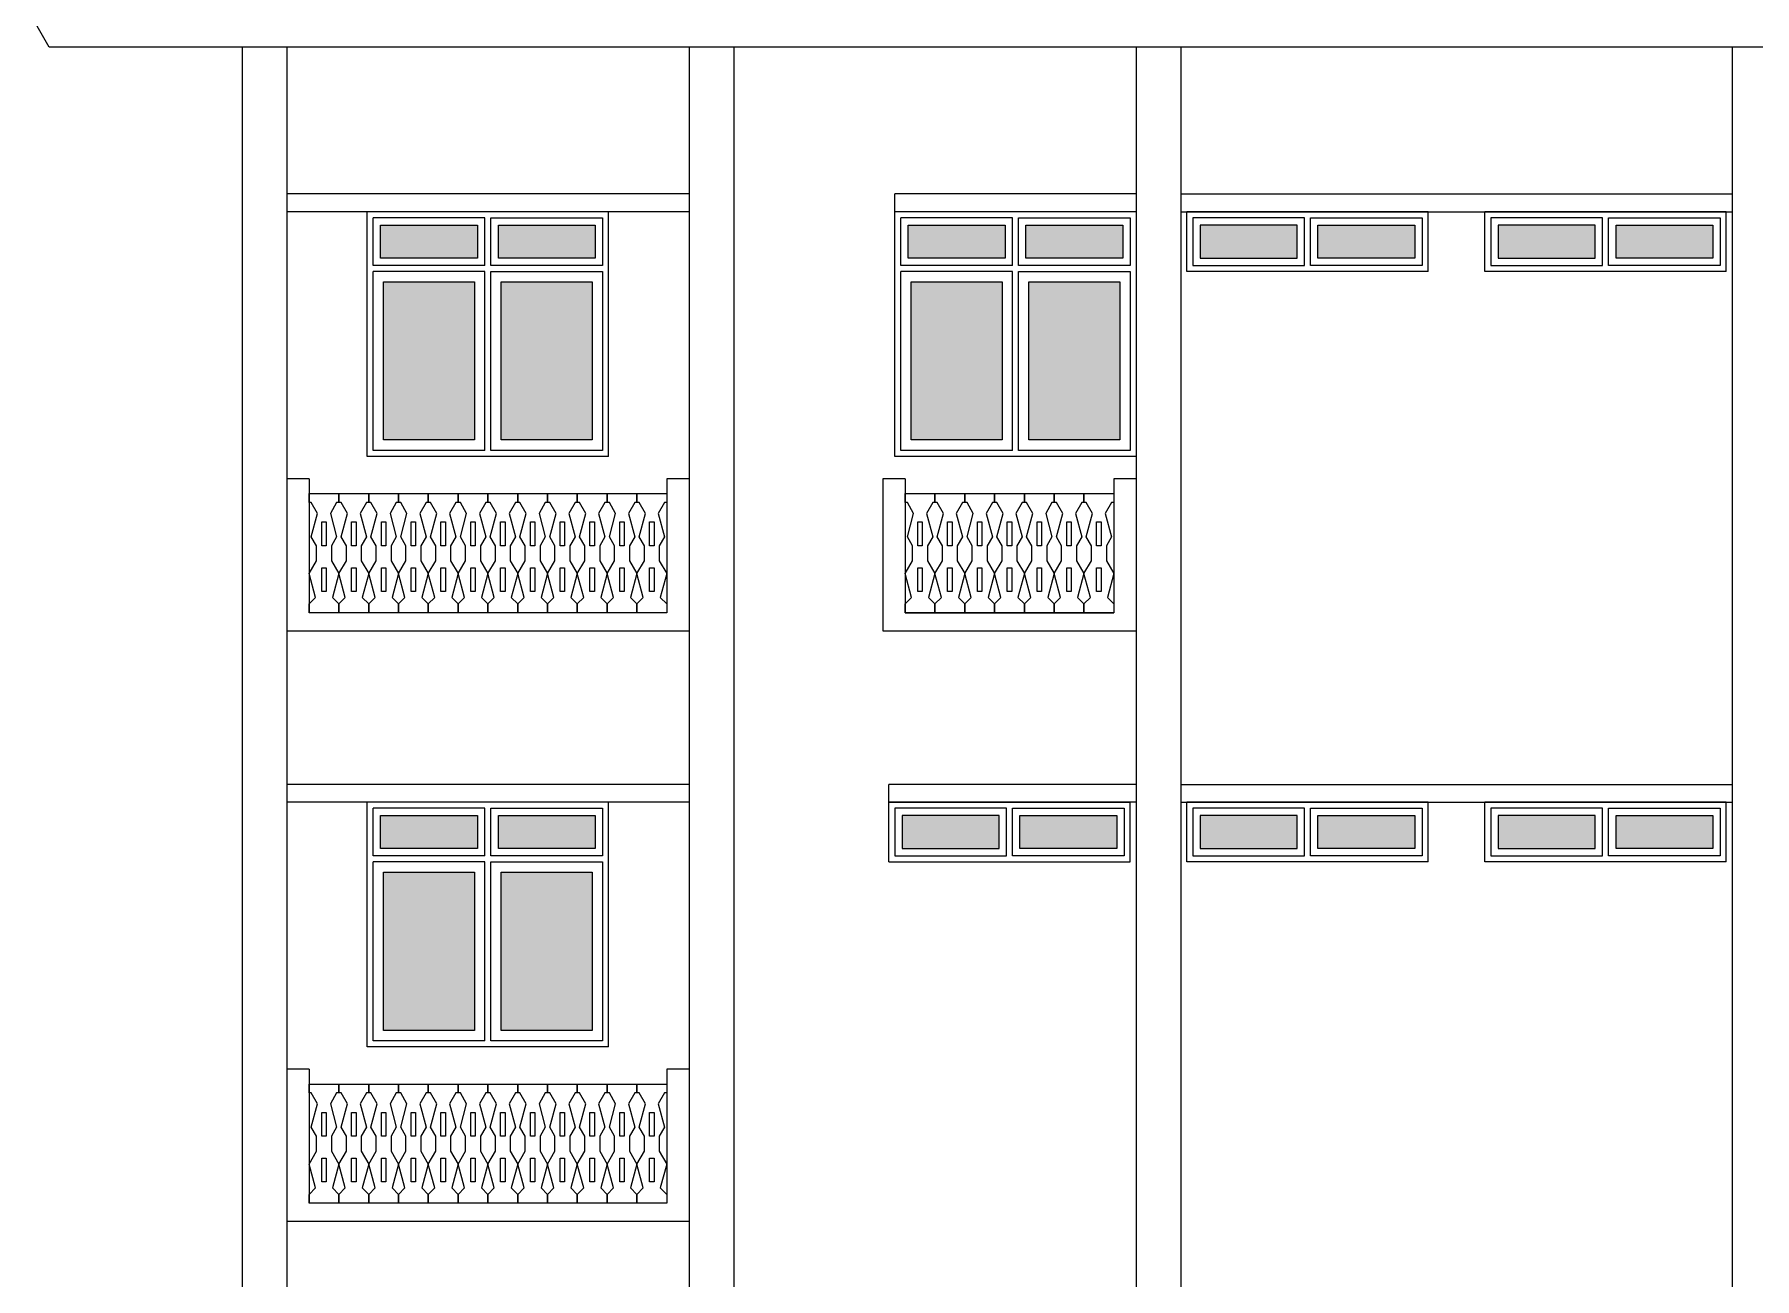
# Model space of a CAD drawing. Header units: millimetres. Extents: x -11 to 1625, y -267 to 180.
# Drawn here: x 1291.01 to 1302.55, y 158.32 to 166.66 of the extents above; entities that cross this region are included whole.
import ezdxf

# ---------------------------------------------------------------- set-up
doc = ezdxf.new("R2010")
doc.units = ezdxf.units.MM
for name, color, linetype, lineweight in [('ars', 11, 'Continuous', 5), ('kap', 71, 'Continuous', 15), ('kus', 63, 'Continuous', 15), ('lan', 7, 'Continuous', 15), ('sol kaca', 9, 'Continuous', 0), ('tem', 5, 'Continuous', 20)]:
    doc.layers.add(name, color=color, linetype=linetype, lineweight=lineweight)

msp = doc.modelspace()

# ---------------------------------------------------------------- hatches: boundary and pattern name
at = {"layer": 'sol kaca'}
h = msp.add_hatch(color=256, dxfattribs=at)
h.dxf.hatch_style = 1
h.paths.add_polyline_path([(1293.978823, 165.3838585), (1293.328823, 165.3838585), (1293.328823, 165.1638585), (1293.978823, 165.1638585)])
h.paths.add_polyline_path([(1294.768823, 165.3838585), (1294.118823, 165.3838585), (1294.118823, 165.1638585), (1294.768823, 165.1638585)])
h.paths.add_polyline_path([(1294.748823, 165.0038585), (1294.138823, 165.0038585), (1294.138823, 163.9438585), (1294.748823, 163.9438585)])
h.paths.add_polyline_path([(1293.958823, 165.0038585), (1293.348823, 165.0038585), (1293.348823, 163.9438585), (1293.958823, 163.9438585)])
h = msp.add_hatch(color=256, dxfattribs=at)
h.dxf.hatch_style = 1
h.paths.add_polyline_path([(1297.518823, 165.3838585), (1296.868823, 165.3838585), (1296.868823, 165.1638585), (1297.518823, 165.1638585)])
h.paths.add_polyline_path([(1298.308823, 165.3838585), (1297.658823, 165.3838585), (1297.658823, 165.1638585), (1298.308823, 165.1638585)])
h.paths.add_polyline_path([(1298.288823, 165.0038585), (1297.678823, 165.0038585), (1297.678823, 163.9438585), (1298.288823, 163.9438585)])
h.paths.add_polyline_path([(1297.498823, 165.0038585), (1296.888823, 165.0038585), (1296.888823, 163.9438585), (1297.498823, 163.9438585)])
h = msp.add_hatch(color=256, dxfattribs=at)
h.dxf.hatch_style = 1
h.paths.add_polyline_path([(1299.478823, 165.3838585), (1298.828823, 165.3838585), (1298.828823, 165.1638585), (1299.478823, 165.1638585)])
h.paths.add_polyline_path([(1300.268823, 165.3838585), (1299.618823, 165.3838585), (1299.618823, 165.1638585), (1300.268823, 165.1638585)])
h = msp.add_hatch(color=256, dxfattribs=at)
h.dxf.hatch_style = 1
h.paths.add_polyline_path([(1301.478823, 165.3838585), (1300.828823, 165.3838585), (1300.828823, 165.1638585), (1301.478823, 165.1638585)])
h.paths.add_polyline_path([(1302.268823, 165.3838585), (1301.618823, 165.3838585), (1301.618823, 165.1638585), (1302.268823, 165.1638585)])
h = msp.add_hatch(color=256, dxfattribs=at)
h.dxf.hatch_style = 1
h.paths.add_polyline_path([(1293.978823, 161.4238585), (1293.328823, 161.4238585), (1293.328823, 161.2038585), (1293.978823, 161.2038585)])
h.paths.add_polyline_path([(1294.768823, 161.4238585), (1294.118823, 161.4238585), (1294.118823, 161.2038585), (1294.768823, 161.2038585)])
h.paths.add_polyline_path([(1294.748823, 161.0438585), (1294.138823, 161.0438585), (1294.138823, 159.9838585), (1294.748823, 159.9838585)])
h.paths.add_polyline_path([(1293.958823, 161.0438585), (1293.348823, 161.0438585), (1293.348823, 159.9838585), (1293.958823, 159.9838585)])
h = msp.add_hatch(color=256, dxfattribs=at)
h.dxf.hatch_style = 1
h.paths.add_polyline_path([(1297.478823, 161.4238585), (1296.828823, 161.4238585), (1296.828823, 161.2038585), (1297.478823, 161.2038585)])
h.paths.add_polyline_path([(1298.268823, 161.4238585), (1297.618823, 161.4238585), (1297.618823, 161.2038585), (1298.268823, 161.2038585)])
h = msp.add_hatch(color=256, dxfattribs=at)
h.dxf.hatch_style = 1
h.paths.add_polyline_path([(1299.478823, 161.4238585), (1298.828823, 161.4238585), (1298.828823, 161.2038585), (1299.478823, 161.2038585)])
h.paths.add_polyline_path([(1300.268823, 161.4238585), (1299.618823, 161.4238585), (1299.618823, 161.2038585), (1300.268823, 161.2038585)])
h = msp.add_hatch(color=256, dxfattribs=at)
h.dxf.hatch_style = 1
h.paths.add_polyline_path([(1301.478823, 161.4238585), (1300.828823, 161.4238585), (1300.828823, 161.2038585), (1301.478823, 161.2038585)])
h.paths.add_polyline_path([(1302.268823, 161.4238585), (1301.618823, 161.4238585), (1301.618823, 161.2038585), (1302.268823, 161.2038585)])

# ---------------------------------------------------------------- linework, layer by layer
at = {"layer": 'ars'}
for points in [[(1292.848823, 163.5838585), (1293.048823, 163.5838585), (1293.048823, 163.5238585), (1293.033823, 163.5238585), (1292.9918439, 163.4511485), (1293.033823, 163.2944803), (1292.998823, 163.2338585), (1292.998823, 163.1338585), (1293.048823, 163.0472559), (1293.0058401, 162.8868414), (1293.048823, 162.8438585), (1293.048823, 162.7838585), (1292.848823, 162.7838585), (1292.848823, 162.8438585), (1292.891806, 162.8868414), (1292.848823, 163.0472559), (1292.898823, 163.1338585), (1292.898823, 163.2338585), (1292.863823, 163.2944803), (1292.9058021, 163.4511485), (1292.863823, 163.5238585), (1292.848823, 163.5238585)], [(1293.048823, 163.5838585), (1293.248823, 163.5838585), (1293.248823, 163.5238585), (1293.233823, 163.5238585), (1293.1918439, 163.4511485), (1293.233823, 163.2944803), (1293.198823, 163.2338585), (1293.198823, 163.1338585), (1293.248823, 163.0472559), (1293.2058401, 162.8868414), (1293.248823, 162.8438585), (1293.248823, 162.7838585), (1293.048823, 162.7838585), (1293.048823, 162.8438585), (1293.091806, 162.8868414), (1293.048823, 163.0472559), (1293.098823, 163.1338585), (1293.098823, 163.2338585), (1293.063823, 163.2944803), (1293.1058021, 163.4511485), (1293.063823, 163.5238585), (1293.048823, 163.5238585)], [(1293.248823, 163.5838585), (1293.448823, 163.5838585), (1293.448823, 163.5238585), (1293.433823, 163.5238585), (1293.3918439, 163.4511485), (1293.433823, 163.2944803), (1293.398823, 163.2338585), (1293.398823, 163.1338585), (1293.448823, 163.0472559), (1293.4058401, 162.8868414), (1293.448823, 162.8438585), (1293.448823, 162.7838585), (1293.248823, 162.7838585), (1293.248823, 162.8438585), (1293.291806, 162.8868414), (1293.248823, 163.0472559), (1293.298823, 163.1338585), (1293.298823, 163.2338585), (1293.263823, 163.2944803), (1293.3058021, 163.4511485), (1293.263823, 163.5238585), (1293.248823, 163.5238585)], [(1293.448823, 163.5838585), (1293.648823, 163.5838585), (1293.648823, 163.5238585), (1293.633823, 163.5238585), (1293.5918439, 163.4511485), (1293.633823, 163.2944803), (1293.598823, 163.2338585), (1293.598823, 163.1338585), (1293.648823, 163.0472559), (1293.6058401, 162.8868414), (1293.648823, 162.8438585), (1293.648823, 162.7838585), (1293.448823, 162.7838585), (1293.448823, 162.8438585), (1293.491806, 162.8868414), (1293.448823, 163.0472559), (1293.498823, 163.1338585), (1293.498823, 163.2338585), (1293.463823, 163.2944803), (1293.5058021, 163.4511485), (1293.463823, 163.5238585), (1293.448823, 163.5238585)], [(1293.648823, 163.5838585), (1293.848823, 163.5838585), (1293.848823, 163.5238585), (1293.833823, 163.5238585), (1293.7918439, 163.4511485), (1293.833823, 163.2944803), (1293.798823, 163.2338585), (1293.798823, 163.1338585), (1293.848823, 163.0472559), (1293.8058401, 162.8868414), (1293.848823, 162.8438585), (1293.848823, 162.7838585), (1293.648823, 162.7838585), (1293.648823, 162.8438585), (1293.691806, 162.8868414), (1293.648823, 163.0472559), (1293.698823, 163.1338585), (1293.698823, 163.2338585), (1293.663823, 163.2944803), (1293.7058021, 163.4511485), (1293.663823, 163.5238585), (1293.648823, 163.5238585)], [(1293.848823, 163.5838585), (1294.048823, 163.5838585), (1294.048823, 163.5238585), (1294.033823, 163.5238585), (1293.9918439, 163.4511485), (1294.033823, 163.2944803), (1293.998823, 163.2338585), (1293.998823, 163.1338585), (1294.048823, 163.0472559), (1294.0058401, 162.8868414), (1294.048823, 162.8438585), (1294.048823, 162.7838585), (1293.848823, 162.7838585), (1293.848823, 162.8438585), (1293.891806, 162.8868414), (1293.848823, 163.0472559), (1293.898823, 163.1338585), (1293.898823, 163.2338585), (1293.863823, 163.2944803), (1293.9058021, 163.4511485), (1293.863823, 163.5238585), (1293.848823, 163.5238585)], [(1294.048823, 163.5838585), (1294.248823, 163.5838585), (1294.248823, 163.5238585), (1294.233823, 163.5238585), (1294.1918439, 163.4511485), (1294.233823, 163.2944803), (1294.198823, 163.2338585), (1294.198823, 163.1338585), (1294.248823, 163.0472559), (1294.2058401, 162.8868414), (1294.248823, 162.8438585), (1294.248823, 162.7838585), (1294.048823, 162.7838585), (1294.048823, 162.8438585), (1294.091806, 162.8868414), (1294.048823, 163.0472559), (1294.098823, 163.1338585), (1294.098823, 163.2338585), (1294.063823, 163.2944803), (1294.1058021, 163.4511485), (1294.063823, 163.5238585), (1294.048823, 163.5238585)], [(1294.248823, 163.5838585), (1294.448823, 163.5838585), (1294.448823, 163.5238585), (1294.433823, 163.5238585), (1294.3918439, 163.4511485), (1294.433823, 163.2944803), (1294.398823, 163.2338585), (1294.398823, 163.1338585), (1294.448823, 163.0472559), (1294.4058401, 162.8868414), (1294.448823, 162.8438585), (1294.448823, 162.7838585), (1294.248823, 162.7838585), (1294.248823, 162.8438585), (1294.291806, 162.8868414), (1294.248823, 163.0472559), (1294.298823, 163.1338585), (1294.298823, 163.2338585), (1294.263823, 163.2944803), (1294.3058021, 163.4511485), (1294.263823, 163.5238585), (1294.248823, 163.5238585)], [(1294.448823, 163.5838585), (1294.648823, 163.5838585), (1294.648823, 163.5238585), (1294.633823, 163.5238585), (1294.5918439, 163.4511485), (1294.633823, 163.2944803), (1294.598823, 163.2338585), (1294.598823, 163.1338585), (1294.648823, 163.0472559), (1294.6058401, 162.8868414), (1294.648823, 162.8438585), (1294.648823, 162.7838585), (1294.448823, 162.7838585), (1294.448823, 162.8438585), (1294.491806, 162.8868414), (1294.448823, 163.0472559), (1294.498823, 163.1338585), (1294.498823, 163.2338585), (1294.463823, 163.2944803), (1294.5058021, 163.4511485), (1294.463823, 163.5238585), (1294.448823, 163.5238585)], [(1294.648823, 163.5838585), (1294.848823, 163.5838585), (1294.848823, 163.5238585), (1294.833823, 163.5238585), (1294.7918439, 163.4511485), (1294.833823, 163.2944803), (1294.798823, 163.2338585), (1294.798823, 163.1338585), (1294.848823, 163.0472559), (1294.8058401, 162.8868414), (1294.848823, 162.8438585), (1294.848823, 162.7838585), (1294.648823, 162.7838585), (1294.648823, 162.8438585), (1294.691806, 162.8868414), (1294.648823, 163.0472559), (1294.698823, 163.1338585), (1294.698823, 163.2338585), (1294.663823, 163.2944803), (1294.7058021, 163.4511485), (1294.663823, 163.5238585), (1294.648823, 163.5238585)], [(1294.848823, 163.5838585), (1295.048823, 163.5838585), (1295.048823, 163.5238585), (1295.033823, 163.5238585), (1294.9918439, 163.4511485), (1295.033823, 163.2944803), (1294.998823, 163.2338585), (1294.998823, 163.1338585), (1295.048823, 163.0472559), (1295.0058401, 162.8868414), (1295.048823, 162.8438585), (1295.048823, 162.7838585), (1294.848823, 162.7838585), (1294.848823, 162.8438585), (1294.891806, 162.8868414), (1294.848823, 163.0472559), (1294.898823, 163.1338585), (1294.898823, 163.2338585), (1294.863823, 163.2944803), (1294.9058021, 163.4511485), (1294.863823, 163.5238585), (1294.848823, 163.5238585)], [(1295.048823, 163.5838585), (1295.248823, 163.5838585), (1295.248823, 163.5238585), (1295.233823, 163.5238585), (1295.1918439, 163.4511485), (1295.233823, 163.2944803), (1295.198823, 163.2338585), (1295.198823, 163.1338585), (1295.248823, 163.0472559), (1295.2058401, 162.8868414), (1295.248823, 162.8438585), (1295.248823, 162.7838585), (1295.048823, 162.7838585), (1295.048823, 162.8438585), (1295.091806, 162.8868414), (1295.048823, 163.0472559), (1295.098823, 163.1338585), (1295.098823, 163.2338585), (1295.063823, 163.2944803), (1295.1058021, 163.4511485), (1295.063823, 163.5238585), (1295.048823, 163.5238585)], [(1296.848823, 163.5838585), (1297.048823, 163.5838585), (1297.048823, 163.5238585), (1297.033823, 163.5238585), (1296.9918439, 163.4511485), (1297.033823, 163.2944803), (1296.998823, 163.2338585), (1296.998823, 163.1338585), (1297.048823, 163.0472559), (1297.0058401, 162.8868414), (1297.048823, 162.8438585), (1297.048823, 162.7838585), (1296.848823, 162.7838585), (1296.848823, 162.8438585), (1296.891806, 162.8868414), (1296.848823, 163.0472559), (1296.898823, 163.1338585), (1296.898823, 163.2338585), (1296.863823, 163.2944803), (1296.9058021, 163.4511485), (1296.863823, 163.5238585), (1296.848823, 163.5238585)], [(1297.048823, 163.5838585), (1297.248823, 163.5838585), (1297.248823, 163.5238585), (1297.233823, 163.5238585), (1297.1918439, 163.4511485), (1297.233823, 163.2944803), (1297.198823, 163.2338585), (1297.198823, 163.1338585), (1297.248823, 163.0472559), (1297.2058401, 162.8868414), (1297.248823, 162.8438585), (1297.248823, 162.7838585), (1297.048823, 162.7838585), (1297.048823, 162.8438585), (1297.091806, 162.8868414), (1297.048823, 163.0472559), (1297.098823, 163.1338585), (1297.098823, 163.2338585), (1297.063823, 163.2944803), (1297.1058021, 163.4511485), (1297.063823, 163.5238585), (1297.048823, 163.5238585)], [(1297.248823, 163.5838585), (1297.448823, 163.5838585), (1297.448823, 163.5238585), (1297.433823, 163.5238585), (1297.3918439, 163.4511485), (1297.433823, 163.2944803), (1297.398823, 163.2338585), (1297.398823, 163.1338585), (1297.448823, 163.0472559), (1297.4058401, 162.8868414), (1297.448823, 162.8438585), (1297.448823, 162.7838585), (1297.248823, 162.7838585), (1297.248823, 162.8438585), (1297.291806, 162.8868414), (1297.248823, 163.0472559), (1297.298823, 163.1338585), (1297.298823, 163.2338585), (1297.263823, 163.2944803), (1297.3058021, 163.4511485), (1297.263823, 163.5238585), (1297.248823, 163.5238585)], [(1297.448823, 163.5838585), (1297.648823, 163.5838585), (1297.648823, 163.5238585), (1297.633823, 163.5238585), (1297.5918439, 163.4511485), (1297.633823, 163.2944803), (1297.598823, 163.2338585), (1297.598823, 163.1338585), (1297.648823, 163.0472559), (1297.6058401, 162.8868414), (1297.648823, 162.8438585), (1297.648823, 162.7838585), (1297.448823, 162.7838585), (1297.448823, 162.8438585), (1297.491806, 162.8868414), (1297.448823, 163.0472559), (1297.498823, 163.1338585), (1297.498823, 163.2338585), (1297.463823, 163.2944803), (1297.5058021, 163.4511485), (1297.463823, 163.5238585), (1297.448823, 163.5238585)], [(1297.648823, 163.5838585), (1297.848823, 163.5838585), (1297.848823, 163.5238585), (1297.833823, 163.5238585), (1297.7918439, 163.4511485), (1297.833823, 163.2944803), (1297.798823, 163.2338585), (1297.798823, 163.1338585), (1297.848823, 163.0472559), (1297.8058401, 162.8868414), (1297.848823, 162.8438585), (1297.848823, 162.7838585), (1297.648823, 162.7838585), (1297.648823, 162.8438585), (1297.691806, 162.8868414), (1297.648823, 163.0472559), (1297.698823, 163.1338585), (1297.698823, 163.2338585), (1297.663823, 163.2944803), (1297.7058021, 163.4511485), (1297.663823, 163.5238585), (1297.648823, 163.5238585)], [(1297.848823, 163.5838585), (1298.048823, 163.5838585), (1298.048823, 163.5238585), (1298.033823, 163.5238585), (1297.9918439, 163.4511485), (1298.033823, 163.2944803), (1297.998823, 163.2338585), (1297.998823, 163.1338585), (1298.048823, 163.0472559), (1298.0058401, 162.8868414), (1298.048823, 162.8438585), (1298.048823, 162.7838585), (1297.848823, 162.7838585), (1297.848823, 162.8438585), (1297.891806, 162.8868414), (1297.848823, 163.0472559), (1297.898823, 163.1338585), (1297.898823, 163.2338585), (1297.863823, 163.2944803), (1297.9058021, 163.4511485), (1297.863823, 163.5238585), (1297.848823, 163.5238585)], [(1298.048823, 163.5838585), (1298.248823, 163.5838585), (1298.248823, 163.5238585), (1298.233823, 163.5238585), (1298.1918439, 163.4511485), (1298.233823, 163.2944803), (1298.198823, 163.2338585), (1298.198823, 163.1338585), (1298.248823, 163.0472559), (1298.2058401, 162.8868414), (1298.248823, 162.8438585), (1298.248823, 162.7838585), (1298.048823, 162.7838585), (1298.048823, 162.8438585), (1298.091806, 162.8868414), (1298.048823, 163.0472559), (1298.098823, 163.1338585), (1298.098823, 163.2338585), (1298.063823, 163.2944803), (1298.1058021, 163.4511485), (1298.063823, 163.5238585), (1298.048823, 163.5238585)], [(1292.963823, 163.2338585), (1292.933823, 163.2338585), (1292.933823, 163.3938585), (1292.963823, 163.3938585)], [(1293.163823, 163.2338585), (1293.133823, 163.2338585), (1293.133823, 163.3938585), (1293.163823, 163.3938585)], [(1293.363823, 163.2338585), (1293.333823, 163.2338585), (1293.333823, 163.3938585), (1293.363823, 163.3938585)], [(1293.563823, 163.2338585), (1293.533823, 163.2338585), (1293.533823, 163.3938585), (1293.563823, 163.3938585)], [(1293.763823, 163.2338585), (1293.733823, 163.2338585), (1293.733823, 163.3938585), (1293.763823, 163.3938585)], [(1293.963823, 163.2338585), (1293.933823, 163.2338585), (1293.933823, 163.3938585), (1293.963823, 163.3938585)], [(1294.163823, 163.2338585), (1294.133823, 163.2338585), (1294.133823, 163.3938585), (1294.163823, 163.3938585)], [(1294.363823, 163.2338585), (1294.333823, 163.2338585), (1294.333823, 163.3938585), (1294.363823, 163.3938585)], [(1294.563823, 163.2338585), (1294.533823, 163.2338585), (1294.533823, 163.3938585), (1294.563823, 163.3938585)], [(1294.763823, 163.2338585), (1294.733823, 163.2338585), (1294.733823, 163.3938585), (1294.763823, 163.3938585)], [(1294.963823, 163.2338585), (1294.933823, 163.2338585), (1294.933823, 163.3938585), (1294.963823, 163.3938585)], [(1295.163823, 163.2338585), (1295.133823, 163.2338585), (1295.133823, 163.3938585), (1295.163823, 163.3938585)], [(1296.963823, 163.2338585), (1296.933823, 163.2338585), (1296.933823, 163.3938585), (1296.963823, 163.3938585)], [(1297.163823, 163.2338585), (1297.133823, 163.2338585), (1297.133823, 163.3938585), (1297.163823, 163.3938585)], [(1297.363823, 163.2338585), (1297.333823, 163.2338585), (1297.333823, 163.3938585), (1297.363823, 163.3938585)], [(1297.563823, 163.2338585), (1297.533823, 163.2338585), (1297.533823, 163.3938585), (1297.563823, 163.3938585)], [(1297.763823, 163.2338585), (1297.733823, 163.2338585), (1297.733823, 163.3938585), (1297.763823, 163.3938585)], [(1297.963823, 163.2338585), (1297.933823, 163.2338585), (1297.933823, 163.3938585), (1297.963823, 163.3938585)], [(1298.163823, 163.2338585), (1298.133823, 163.2338585), (1298.133823, 163.3938585), (1298.163823, 163.3938585)], [(1292.963823, 162.9268414), (1292.933823, 162.9268414), (1292.933823, 163.0868414), (1292.963823, 163.0868414)], [(1293.163823, 162.9268414), (1293.133823, 162.9268414), (1293.133823, 163.0868414), (1293.163823, 163.0868414)], [(1293.363823, 162.9268414), (1293.333823, 162.9268414), (1293.333823, 163.0868414), (1293.363823, 163.0868414)], [(1293.563823, 162.9268414), (1293.533823, 162.9268414), (1293.533823, 163.0868414), (1293.563823, 163.0868414)], [(1293.763823, 162.9268414), (1293.733823, 162.9268414), (1293.733823, 163.0868414), (1293.763823, 163.0868414)], [(1293.963823, 162.9268414), (1293.933823, 162.9268414), (1293.933823, 163.0868414), (1293.963823, 163.0868414)], [(1294.163823, 162.9268414), (1294.133823, 162.9268414), (1294.133823, 163.0868414), (1294.163823, 163.0868414)], [(1294.363823, 162.9268414), (1294.333823, 162.9268414), (1294.333823, 163.0868414), (1294.363823, 163.0868414)], [(1294.563823, 162.9268414), (1294.533823, 162.9268414), (1294.533823, 163.0868414), (1294.563823, 163.0868414)], [(1294.763823, 162.9268414), (1294.733823, 162.9268414), (1294.733823, 163.0868414), (1294.763823, 163.0868414)], [(1294.963823, 162.9268414), (1294.933823, 162.9268414), (1294.933823, 163.0868414), (1294.963823, 163.0868414)], [(1295.163823, 162.9268414), (1295.133823, 162.9268414), (1295.133823, 163.0868414), (1295.163823, 163.0868414)], [(1296.963823, 162.9268414), (1296.933823, 162.9268414), (1296.933823, 163.0868414), (1296.963823, 163.0868414)], [(1297.163823, 162.9268414), (1297.133823, 162.9268414), (1297.133823, 163.0868414), (1297.163823, 163.0868414)], [(1297.363823, 162.9268414), (1297.333823, 162.9268414), (1297.333823, 163.0868414), (1297.363823, 163.0868414)], [(1297.563823, 162.9268414), (1297.533823, 162.9268414), (1297.533823, 163.0868414), (1297.563823, 163.0868414)], [(1297.763823, 162.9268414), (1297.733823, 162.9268414), (1297.733823, 163.0868414), (1297.763823, 163.0868414)], [(1297.963823, 162.9268414), (1297.933823, 162.9268414), (1297.933823, 163.0868414), (1297.963823, 163.0868414)], [(1298.163823, 162.9268414), (1298.133823, 162.9268414), (1298.133823, 163.0868414), (1298.163823, 163.0868414)], [(1292.848823, 159.6238585), (1293.048823, 159.6238585), (1293.048823, 159.5638585), (1293.033823, 159.5638585), (1292.9918439, 159.4911485), (1293.033823, 159.3344803), (1292.998823, 159.2738585), (1292.998823, 159.1738585), (1293.048823, 159.0872559), (1293.0058401, 158.9268414), (1293.048823, 158.8838585), (1293.048823, 158.8238585), (1292.848823, 158.8238585), (1292.848823, 158.8838585), (1292.891806, 158.9268414), (1292.848823, 159.0872559), (1292.898823, 159.1738585), (1292.898823, 159.2738585), (1292.863823, 159.3344803), (1292.9058021, 159.4911485), (1292.863823, 159.5638585), (1292.848823, 159.5638585)], [(1293.048823, 159.6238585), (1293.248823, 159.6238585), (1293.248823, 159.5638585), (1293.233823, 159.5638585), (1293.1918439, 159.4911485), (1293.233823, 159.3344803), (1293.198823, 159.2738585), (1293.198823, 159.1738585), (1293.248823, 159.0872559), (1293.2058401, 158.9268414), (1293.248823, 158.8838585), (1293.248823, 158.8238585), (1293.048823, 158.8238585), (1293.048823, 158.8838585), (1293.091806, 158.9268414), (1293.048823, 159.0872559), (1293.098823, 159.1738585), (1293.098823, 159.2738585), (1293.063823, 159.3344803), (1293.1058021, 159.4911485), (1293.063823, 159.5638585), (1293.048823, 159.5638585)], [(1293.248823, 159.6238585), (1293.448823, 159.6238585), (1293.448823, 159.5638585), (1293.433823, 159.5638585), (1293.3918439, 159.4911485), (1293.433823, 159.3344803), (1293.398823, 159.2738585), (1293.398823, 159.1738585), (1293.448823, 159.0872559), (1293.4058401, 158.9268414), (1293.448823, 158.8838585), (1293.448823, 158.8238585), (1293.248823, 158.8238585), (1293.248823, 158.8838585), (1293.291806, 158.9268414), (1293.248823, 159.0872559), (1293.298823, 159.1738585), (1293.298823, 159.2738585), (1293.263823, 159.3344803), (1293.3058021, 159.4911485), (1293.263823, 159.5638585), (1293.248823, 159.5638585)], [(1293.448823, 159.6238585), (1293.648823, 159.6238585), (1293.648823, 159.5638585), (1293.633823, 159.5638585), (1293.5918439, 159.4911485), (1293.633823, 159.3344803), (1293.598823, 159.2738585), (1293.598823, 159.1738585), (1293.648823, 159.0872559), (1293.6058401, 158.9268414), (1293.648823, 158.8838585), (1293.648823, 158.8238585), (1293.448823, 158.8238585), (1293.448823, 158.8838585), (1293.491806, 158.9268414), (1293.448823, 159.0872559), (1293.498823, 159.1738585), (1293.498823, 159.2738585), (1293.463823, 159.3344803), (1293.5058021, 159.4911485), (1293.463823, 159.5638585), (1293.448823, 159.5638585)], [(1293.648823, 159.6238585), (1293.848823, 159.6238585), (1293.848823, 159.5638585), (1293.833823, 159.5638585), (1293.7918439, 159.4911485), (1293.833823, 159.3344803), (1293.798823, 159.2738585), (1293.798823, 159.1738585), (1293.848823, 159.0872559), (1293.8058401, 158.9268414), (1293.848823, 158.8838585), (1293.848823, 158.8238585), (1293.648823, 158.8238585), (1293.648823, 158.8838585), (1293.691806, 158.9268414), (1293.648823, 159.0872559), (1293.698823, 159.1738585), (1293.698823, 159.2738585), (1293.663823, 159.3344803), (1293.7058021, 159.4911485), (1293.663823, 159.5638585), (1293.648823, 159.5638585)], [(1293.848823, 159.6238585), (1294.048823, 159.6238585), (1294.048823, 159.5638585), (1294.033823, 159.5638585), (1293.9918439, 159.4911485), (1294.033823, 159.3344803), (1293.998823, 159.2738585), (1293.998823, 159.1738585), (1294.048823, 159.0872559), (1294.0058401, 158.9268414), (1294.048823, 158.8838585), (1294.048823, 158.8238585), (1293.848823, 158.8238585), (1293.848823, 158.8838585), (1293.891806, 158.9268414), (1293.848823, 159.0872559), (1293.898823, 159.1738585), (1293.898823, 159.2738585), (1293.863823, 159.3344803), (1293.9058021, 159.4911485), (1293.863823, 159.5638585), (1293.848823, 159.5638585)], [(1294.048823, 159.6238585), (1294.248823, 159.6238585), (1294.248823, 159.5638585), (1294.233823, 159.5638585), (1294.1918439, 159.4911485), (1294.233823, 159.3344803), (1294.198823, 159.2738585), (1294.198823, 159.1738585), (1294.248823, 159.0872559), (1294.2058401, 158.9268414), (1294.248823, 158.8838585), (1294.248823, 158.8238585), (1294.048823, 158.8238585), (1294.048823, 158.8838585), (1294.091806, 158.9268414), (1294.048823, 159.0872559), (1294.098823, 159.1738585), (1294.098823, 159.2738585), (1294.063823, 159.3344803), (1294.1058021, 159.4911485), (1294.063823, 159.5638585), (1294.048823, 159.5638585)], [(1294.248823, 159.6238585), (1294.448823, 159.6238585), (1294.448823, 159.5638585), (1294.433823, 159.5638585), (1294.3918439, 159.4911485), (1294.433823, 159.3344803), (1294.398823, 159.2738585), (1294.398823, 159.1738585), (1294.448823, 159.0872559), (1294.4058401, 158.9268414), (1294.448823, 158.8838585), (1294.448823, 158.8238585), (1294.248823, 158.8238585), (1294.248823, 158.8838585), (1294.291806, 158.9268414), (1294.248823, 159.0872559), (1294.298823, 159.1738585), (1294.298823, 159.2738585), (1294.263823, 159.3344803), (1294.3058021, 159.4911485), (1294.263823, 159.5638585), (1294.248823, 159.5638585)], [(1294.448823, 159.6238585), (1294.648823, 159.6238585), (1294.648823, 159.5638585), (1294.633823, 159.5638585), (1294.5918439, 159.4911485), (1294.633823, 159.3344803), (1294.598823, 159.2738585), (1294.598823, 159.1738585), (1294.648823, 159.0872559), (1294.6058401, 158.9268414), (1294.648823, 158.8838585), (1294.648823, 158.8238585), (1294.448823, 158.8238585), (1294.448823, 158.8838585), (1294.491806, 158.9268414), (1294.448823, 159.0872559), (1294.498823, 159.1738585), (1294.498823, 159.2738585), (1294.463823, 159.3344803), (1294.5058021, 159.4911485), (1294.463823, 159.5638585), (1294.448823, 159.5638585)], [(1294.648823, 159.6238585), (1294.848823, 159.6238585), (1294.848823, 159.5638585), (1294.833823, 159.5638585), (1294.7918439, 159.4911485), (1294.833823, 159.3344803), (1294.798823, 159.2738585), (1294.798823, 159.1738585), (1294.848823, 159.0872559), (1294.8058401, 158.9268414), (1294.848823, 158.8838585), (1294.848823, 158.8238585), (1294.648823, 158.8238585), (1294.648823, 158.8838585), (1294.691806, 158.9268414), (1294.648823, 159.0872559), (1294.698823, 159.1738585), (1294.698823, 159.2738585), (1294.663823, 159.3344803), (1294.7058021, 159.4911485), (1294.663823, 159.5638585), (1294.648823, 159.5638585)], [(1294.848823, 159.6238585), (1295.048823, 159.6238585), (1295.048823, 159.5638585), (1295.033823, 159.5638585), (1294.9918439, 159.4911485), (1295.033823, 159.3344803), (1294.998823, 159.2738585), (1294.998823, 159.1738585), (1295.048823, 159.0872559), (1295.0058401, 158.9268414), (1295.048823, 158.8838585), (1295.048823, 158.8238585), (1294.848823, 158.8238585), (1294.848823, 158.8838585), (1294.891806, 158.9268414), (1294.848823, 159.0872559), (1294.898823, 159.1738585), (1294.898823, 159.2738585), (1294.863823, 159.3344803), (1294.9058021, 159.4911485), (1294.863823, 159.5638585), (1294.848823, 159.5638585)], [(1295.048823, 159.6238585), (1295.248823, 159.6238585), (1295.248823, 159.5638585), (1295.233823, 159.5638585), (1295.1918439, 159.4911485), (1295.233823, 159.3344803), (1295.198823, 159.2738585), (1295.198823, 159.1738585), (1295.248823, 159.0872559), (1295.2058401, 158.9268414), (1295.248823, 158.8838585), (1295.248823, 158.8238585), (1295.048823, 158.8238585), (1295.048823, 158.8838585), (1295.091806, 158.9268414), (1295.048823, 159.0872559), (1295.098823, 159.1738585), (1295.098823, 159.2738585), (1295.063823, 159.3344803), (1295.1058021, 159.4911485), (1295.063823, 159.5638585), (1295.048823, 159.5638585)], [(1292.963823, 159.2738585), (1292.933823, 159.2738585), (1292.933823, 159.4338585), (1292.963823, 159.4338585)], [(1293.163823, 159.2738585), (1293.133823, 159.2738585), (1293.133823, 159.4338585), (1293.163823, 159.4338585)], [(1293.363823, 159.2738585), (1293.333823, 159.2738585), (1293.333823, 159.4338585), (1293.363823, 159.4338585)], [(1293.563823, 159.2738585), (1293.533823, 159.2738585), (1293.533823, 159.4338585), (1293.563823, 159.4338585)], [(1293.763823, 159.2738585), (1293.733823, 159.2738585), (1293.733823, 159.4338585), (1293.763823, 159.4338585)], [(1293.963823, 159.2738585), (1293.933823, 159.2738585), (1293.933823, 159.4338585), (1293.963823, 159.4338585)], [(1294.163823, 159.2738585), (1294.133823, 159.2738585), (1294.133823, 159.4338585), (1294.163823, 159.4338585)], [(1294.363823, 159.2738585), (1294.333823, 159.2738585), (1294.333823, 159.4338585), (1294.363823, 159.4338585)], [(1294.563823, 159.2738585), (1294.533823, 159.2738585), (1294.533823, 159.4338585), (1294.563823, 159.4338585)], [(1294.763823, 159.2738585), (1294.733823, 159.2738585), (1294.733823, 159.4338585), (1294.763823, 159.4338585)], [(1294.963823, 159.2738585), (1294.933823, 159.2738585), (1294.933823, 159.4338585), (1294.963823, 159.4338585)], [(1295.163823, 159.2738585), (1295.133823, 159.2738585), (1295.133823, 159.4338585), (1295.163823, 159.4338585)], [(1292.963823, 158.9668414), (1292.933823, 158.9668414), (1292.933823, 159.1268414), (1292.963823, 159.1268414)], [(1293.163823, 158.9668414), (1293.133823, 158.9668414), (1293.133823, 159.1268414), (1293.163823, 159.1268414)], [(1293.363823, 158.9668414), (1293.333823, 158.9668414), (1293.333823, 159.1268414), (1293.363823, 159.1268414)], [(1293.563823, 158.9668414), (1293.533823, 158.9668414), (1293.533823, 159.1268414), (1293.563823, 159.1268414)], [(1293.763823, 158.9668414), (1293.733823, 158.9668414), (1293.733823, 159.1268414), (1293.763823, 159.1268414)], [(1293.963823, 158.9668414), (1293.933823, 158.9668414), (1293.933823, 159.1268414), (1293.963823, 159.1268414)], [(1294.163823, 158.9668414), (1294.133823, 158.9668414), (1294.133823, 159.1268414), (1294.163823, 159.1268414)], [(1294.363823, 158.9668414), (1294.333823, 158.9668414), (1294.333823, 159.1268414), (1294.363823, 159.1268414)], [(1294.563823, 158.9668414), (1294.533823, 158.9668414), (1294.533823, 159.1268414), (1294.563823, 159.1268414)], [(1294.763823, 158.9668414), (1294.733823, 158.9668414), (1294.733823, 159.1268414), (1294.763823, 159.1268414)], [(1294.963823, 158.9668414), (1294.933823, 158.9668414), (1294.933823, 159.1268414), (1294.963823, 159.1268414)], [(1295.163823, 158.9668414), (1295.133823, 158.9668414), (1295.133823, 159.1268414), (1295.163823, 159.1268414)]]:
    msp.add_lwpolyline(points, close=True, dxfattribs=at)
at = {"layer": 'kap'}
for p, q in [((1291.1052608, 166.5776358), (1291.0056476, 166.750171)), ((1307.9923852, 166.5776358), (1291.1052608, 166.5776358))]:
    msp.add_line(p, q, dxfattribs=at)
at = {"layer": 'kus'}
for p, q in [((1293.238823, 163.8338585), (1293.238823, 165.4738585)), ((1293.278823, 165.1138585), (1293.278823, 165.4338585)), ((1294.028823, 165.4338585), (1293.278823, 165.4338585)), ((1294.028823, 165.1138585), (1294.028823, 165.4338585)), ((1294.858823, 163.8338585), (1294.858823, 165.4738585)), ((1296.778823, 163.8338585), (1296.778823, 165.4738585)), ((1296.818823, 165.1138585), (1296.818823, 165.4338585)), ((1297.568823, 165.4338585), (1296.818823, 165.4338585)), ((1297.568823, 165.1138585), (1297.568823, 165.4338585)), ((1300.358823, 165.4738585), (1298.738823, 165.4738585)), ((1298.738823, 165.0738585), (1298.738823, 165.4738585)), ((1300.358823, 165.0738585), (1300.358823, 165.4738585)), ((1302.358823, 165.4738585), (1300.738823, 165.4738585)), ((1300.738823, 165.0738585), (1300.738823, 165.4738585)), ((1302.358823, 165.0738585), (1302.358823, 165.4738585)), ((1294.028823, 165.1138585), (1293.278823, 165.1138585)), ((1293.278823, 163.8738585), (1293.278823, 165.0738585)), ((1294.028823, 165.0738585), (1293.278823, 165.0738585)), ((1294.028823, 163.8738585), (1294.028823, 165.0738585)), ((1297.568823, 165.1138585), (1296.818823, 165.1138585)), ((1296.818823, 163.8738585), (1296.818823, 165.0738585)), ((1297.568823, 165.0738585), (1296.818823, 165.0738585)), ((1297.568823, 163.8738585), (1297.568823, 165.0738585)), ((1300.358823, 165.0738585), (1298.738823, 165.0738585)), ((1302.358823, 165.0738585), (1300.738823, 165.0738585)), ((1294.858823, 163.8338585), (1293.238823, 163.8338585)), ((1294.028823, 163.8738585), (1293.278823, 163.8738585)), ((1298.398823, 163.8338585), (1296.778823, 163.8338585)), ((1297.568823, 163.8738585), (1296.818823, 163.8738585)), ((1293.238823, 159.8738585), (1293.238823, 161.5138585)), ((1294.858823, 159.8738585), (1294.858823, 161.5138585)), ((1296.738823, 161.5138585), (1298.358823, 161.5138585)), ((1296.738823, 161.1138585), (1296.738823, 161.5138585)), ((1298.358823, 161.1138585), (1298.358823, 161.5138585)), ((1300.358823, 161.5138585), (1298.738823, 161.5138585)), ((1298.738823, 161.1138585), (1298.738823, 161.5138585)), ((1300.358823, 161.1138585), (1300.358823, 161.5138585)), ((1302.358823, 161.5138585), (1300.738823, 161.5138585)), ((1300.738823, 161.1138585), (1300.738823, 161.5138585)), ((1302.358823, 161.1138585), (1302.358823, 161.5138585)), ((1293.278823, 161.1538585), (1293.278823, 161.4738585)), ((1294.028823, 161.4738585), (1293.278823, 161.4738585)), ((1294.028823, 161.1538585), (1294.028823, 161.4738585)), ((1294.028823, 161.1538585), (1293.278823, 161.1538585)), ((1293.278823, 159.9138585), (1293.278823, 161.1138585)), ((1294.028823, 161.1138585), (1293.278823, 161.1138585)), ((1294.028823, 159.9138585), (1294.028823, 161.1138585)), ((1296.738823, 161.1138585), (1298.358823, 161.1138585)), ((1300.358823, 161.1138585), (1298.738823, 161.1138585)), ((1302.358823, 161.1138585), (1300.738823, 161.1138585)), ((1294.858823, 159.8738585), (1293.238823, 159.8738585)), ((1294.028823, 159.9138585), (1293.278823, 159.9138585))]:
    msp.add_line(p, q, dxfattribs=at)
for points in [[(1294.818823, 165.4338585), (1294.818823, 165.1138585), (1294.068823, 165.1138585), (1294.068823, 165.4338585)], [(1298.358823, 165.4338585), (1298.358823, 165.1138585), (1297.608823, 165.1138585), (1297.608823, 165.4338585)], [(1298.778823, 165.4338585), (1298.778823, 165.1138585), (1299.528823, 165.1138585), (1299.528823, 165.4338585)], [(1300.318823, 165.4338585), (1300.318823, 165.1138585), (1299.568823, 165.1138585), (1299.568823, 165.4338585)], [(1300.778823, 165.4338585), (1300.778823, 165.1138585), (1301.528823, 165.1138585), (1301.528823, 165.4338585)], [(1302.318823, 165.4338585), (1302.318823, 165.1138585), (1301.568823, 165.1138585), (1301.568823, 165.4338585)], [(1293.978823, 165.3838585), (1293.978823, 165.1638585), (1293.328823, 165.1638585), (1293.328823, 165.3838585)], [(1294.768823, 165.3838585), (1294.768823, 165.1638585), (1294.118823, 165.1638585), (1294.118823, 165.3838585)], [(1297.518823, 165.3838585), (1297.518823, 165.1638585), (1296.868823, 165.1638585), (1296.868823, 165.3838585)], [(1298.308823, 165.3838585), (1298.308823, 165.1638585), (1297.658823, 165.1638585), (1297.658823, 165.3838585)], [(1298.828823, 165.3838585), (1298.828823, 165.1638585), (1299.478823, 165.1638585), (1299.478823, 165.3838585)], [(1300.268823, 165.3838585), (1300.268823, 165.1638585), (1299.618823, 165.1638585), (1299.618823, 165.3838585)], [(1300.828823, 165.3838585), (1300.828823, 165.1638585), (1301.478823, 165.1638585), (1301.478823, 165.3838585)], [(1302.268823, 165.3838585), (1302.268823, 165.1638585), (1301.618823, 165.1638585), (1301.618823, 165.3838585)], [(1294.818823, 165.0738585), (1294.818823, 163.8738585), (1294.068823, 163.8738585), (1294.068823, 165.0738585)], [(1298.358823, 165.0738585), (1298.358823, 163.8738585), (1297.608823, 163.8738585), (1297.608823, 165.0738585)], [(1293.958823, 165.0038585), (1293.958823, 163.9438585), (1293.348823, 163.9438585), (1293.348823, 165.0038585)], [(1294.748823, 165.0038585), (1294.748823, 163.9438585), (1294.138823, 163.9438585), (1294.138823, 165.0038585)], [(1297.498823, 165.0038585), (1297.498823, 163.9438585), (1296.888823, 163.9438585), (1296.888823, 165.0038585)], [(1298.288823, 165.0038585), (1298.288823, 163.9438585), (1297.678823, 163.9438585), (1297.678823, 165.0038585)], [(1293.978823, 161.4238585), (1293.978823, 161.2038585), (1293.328823, 161.2038585), (1293.328823, 161.4238585)], [(1294.818823, 161.4738585), (1294.818823, 161.1538585), (1294.068823, 161.1538585), (1294.068823, 161.4738585)], [(1294.768823, 161.4238585), (1294.768823, 161.2038585), (1294.118823, 161.2038585), (1294.118823, 161.4238585)], [(1296.778823, 161.4738585), (1296.778823, 161.1538585), (1297.528823, 161.1538585), (1297.528823, 161.4738585)], [(1296.828823, 161.4238585), (1296.828823, 161.2038585), (1297.478823, 161.2038585), (1297.478823, 161.4238585)], [(1298.318823, 161.4738585), (1298.318823, 161.1538585), (1297.568823, 161.1538585), (1297.568823, 161.4738585)], [(1298.268823, 161.4238585), (1298.268823, 161.2038585), (1297.618823, 161.2038585), (1297.618823, 161.4238585)], [(1298.778823, 161.4738585), (1298.778823, 161.1538585), (1299.528823, 161.1538585), (1299.528823, 161.4738585)], [(1298.828823, 161.4238585), (1298.828823, 161.2038585), (1299.478823, 161.2038585), (1299.478823, 161.4238585)], [(1300.318823, 161.4738585), (1300.318823, 161.1538585), (1299.568823, 161.1538585), (1299.568823, 161.4738585)], [(1300.268823, 161.4238585), (1300.268823, 161.2038585), (1299.618823, 161.2038585), (1299.618823, 161.4238585)], [(1300.778823, 161.4738585), (1300.778823, 161.1538585), (1301.528823, 161.1538585), (1301.528823, 161.4738585)], [(1300.828823, 161.4238585), (1300.828823, 161.2038585), (1301.478823, 161.2038585), (1301.478823, 161.4238585)], [(1302.318823, 161.4738585), (1302.318823, 161.1538585), (1301.568823, 161.1538585), (1301.568823, 161.4738585)], [(1302.268823, 161.4238585), (1302.268823, 161.2038585), (1301.618823, 161.2038585), (1301.618823, 161.4238585)], [(1293.958823, 161.0438585), (1293.958823, 159.9838585), (1293.348823, 159.9838585), (1293.348823, 161.0438585)], [(1294.818823, 161.1138585), (1294.818823, 159.9138585), (1294.068823, 159.9138585), (1294.068823, 161.1138585)], [(1294.748823, 161.0438585), (1294.748823, 159.9838585), (1294.138823, 159.9838585), (1294.138823, 161.0438585)]]:
    msp.add_lwpolyline(points, close=True, dxfattribs=at)
at = {"layer": 'lan'}
for p, q in [((1295.398823, 165.5938585), (1292.698823, 165.5938585)), ((1298.398823, 165.5938585), (1296.778823, 165.5938585)), ((1296.778823, 165.4738585), (1296.778823, 165.5938585)), ((1298.698823, 165.5938585), (1302.398823, 165.5938585)), ((1295.398823, 165.4738585), (1292.698823, 165.4738585)), ((1298.398823, 165.4738585), (1296.778823, 165.4738585)), ((1298.698823, 165.4738585), (1302.398823, 165.4738585)), ((1295.398823, 161.6338585), (1292.698823, 161.6338585)), ((1298.398823, 161.6338585), (1296.738823, 161.6338585)), ((1296.738823, 161.5138585), (1296.738823, 161.6338585)), ((1298.698823, 161.6338585), (1302.398823, 161.6338585)), ((1295.398823, 161.5138585), (1292.698823, 161.5138585)), ((1298.398823, 161.5138585), (1296.738823, 161.5138585)), ((1298.698823, 161.5138585), (1302.398823, 161.5138585))]:
    msp.add_line(p, q, dxfattribs=at)
at = {"layer": 'tem'}
for p, q in [((1292.398823, 166.5776358), (1292.398823, 149.9738585)), ((1292.698823, 166.5776358), (1292.698823, 149.9738585)), ((1295.398823, 166.5776358), (1295.398823, 149.9738585)), ((1295.698823, 166.5776358), (1295.698823, 149.9738585)), ((1298.398823, 166.5776358), (1298.398823, 149.9738585)), ((1298.698823, 166.5776358), (1298.698823, 149.9738585)), ((1302.398823, 166.5776358), (1302.398823, 149.9738585)), ((1292.848823, 163.6838585), (1292.698823, 163.6838585)), ((1292.848823, 163.6838585), (1292.848823, 162.7838585)), ((1295.248823, 163.6838585), (1295.248823, 162.7838585)), ((1295.398823, 163.6838585), (1295.248823, 163.6838585)), ((1296.848823, 163.6838585), (1296.698823, 163.6838585)), ((1296.698823, 163.6838585), (1296.698823, 162.6638585)), ((1296.848823, 163.6838585), (1296.848823, 162.7838585)), ((1298.248823, 163.6838585), (1298.248823, 162.7838585)), ((1298.398823, 163.6838585), (1298.248823, 163.6838585)), ((1296.848823, 162.7838585), (1298.248823, 162.7838585)), ((1292.698823, 162.6638585), (1295.398823, 162.6638585)), ((1296.698823, 162.6638585), (1298.398823, 162.6638585)), ((1292.848823, 159.7238585), (1292.698823, 159.7238585)), ((1292.848823, 159.7238585), (1292.848823, 158.8238585)), ((1295.248823, 159.7238585), (1295.248823, 158.8238585)), ((1295.398823, 159.7238585), (1295.248823, 159.7238585)), ((1292.698823, 158.7038585), (1295.398823, 158.7038585))]:
    msp.add_line(p, q, dxfattribs=at)

doc.saveas('drawing.dxf')
